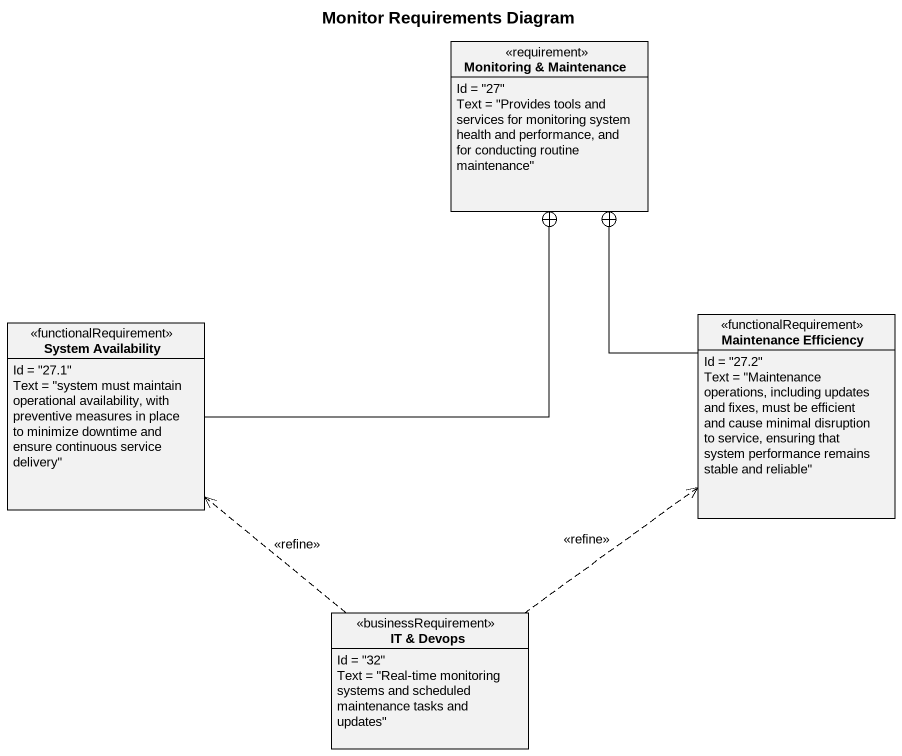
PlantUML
@startuml
title Monitor Requirements Diagram
hide circle
hide empty members
class "Monitoring & Maintenance" as Monitoring_Maintenance <<requirement>> {
  Id = "27"
  Text = "Provides tools and services for monitoring system health and performance, and for conducting routine maintenance"
}
class "System Availability" as System_Availability <<functionalRequirement>> {
  Id = "27.1"
  Text = "system must maintain operational availability, with preventive measures in place to minimize downtime and ensure continuous service delivery"
}
class "Maintenance Efficiency" as Maintenance_Efficiency <<functionalRequirement>> {
  Id = "27.2"
  Text = "Maintenance operations, including updates and fixes, must be efficient and cause minimal disruption to service, ensuring that system performance remains stable and reliable"
}
class "IT & Devops" as IT_Devops <<businessRequirement>> {
  Id = "32"
  Text = "Real-time monitoring systems and scheduled maintenance tasks and updates"
}
System_Availability -up-+ Monitoring_Maintenance
Maintenance_Efficiency -up-+ Monitoring_Maintenance
IT_Devops .up.> System_Availability : <<refine>>
IT_Devops .up.> Maintenance_Efficiency : <<refine>>
@enduml
